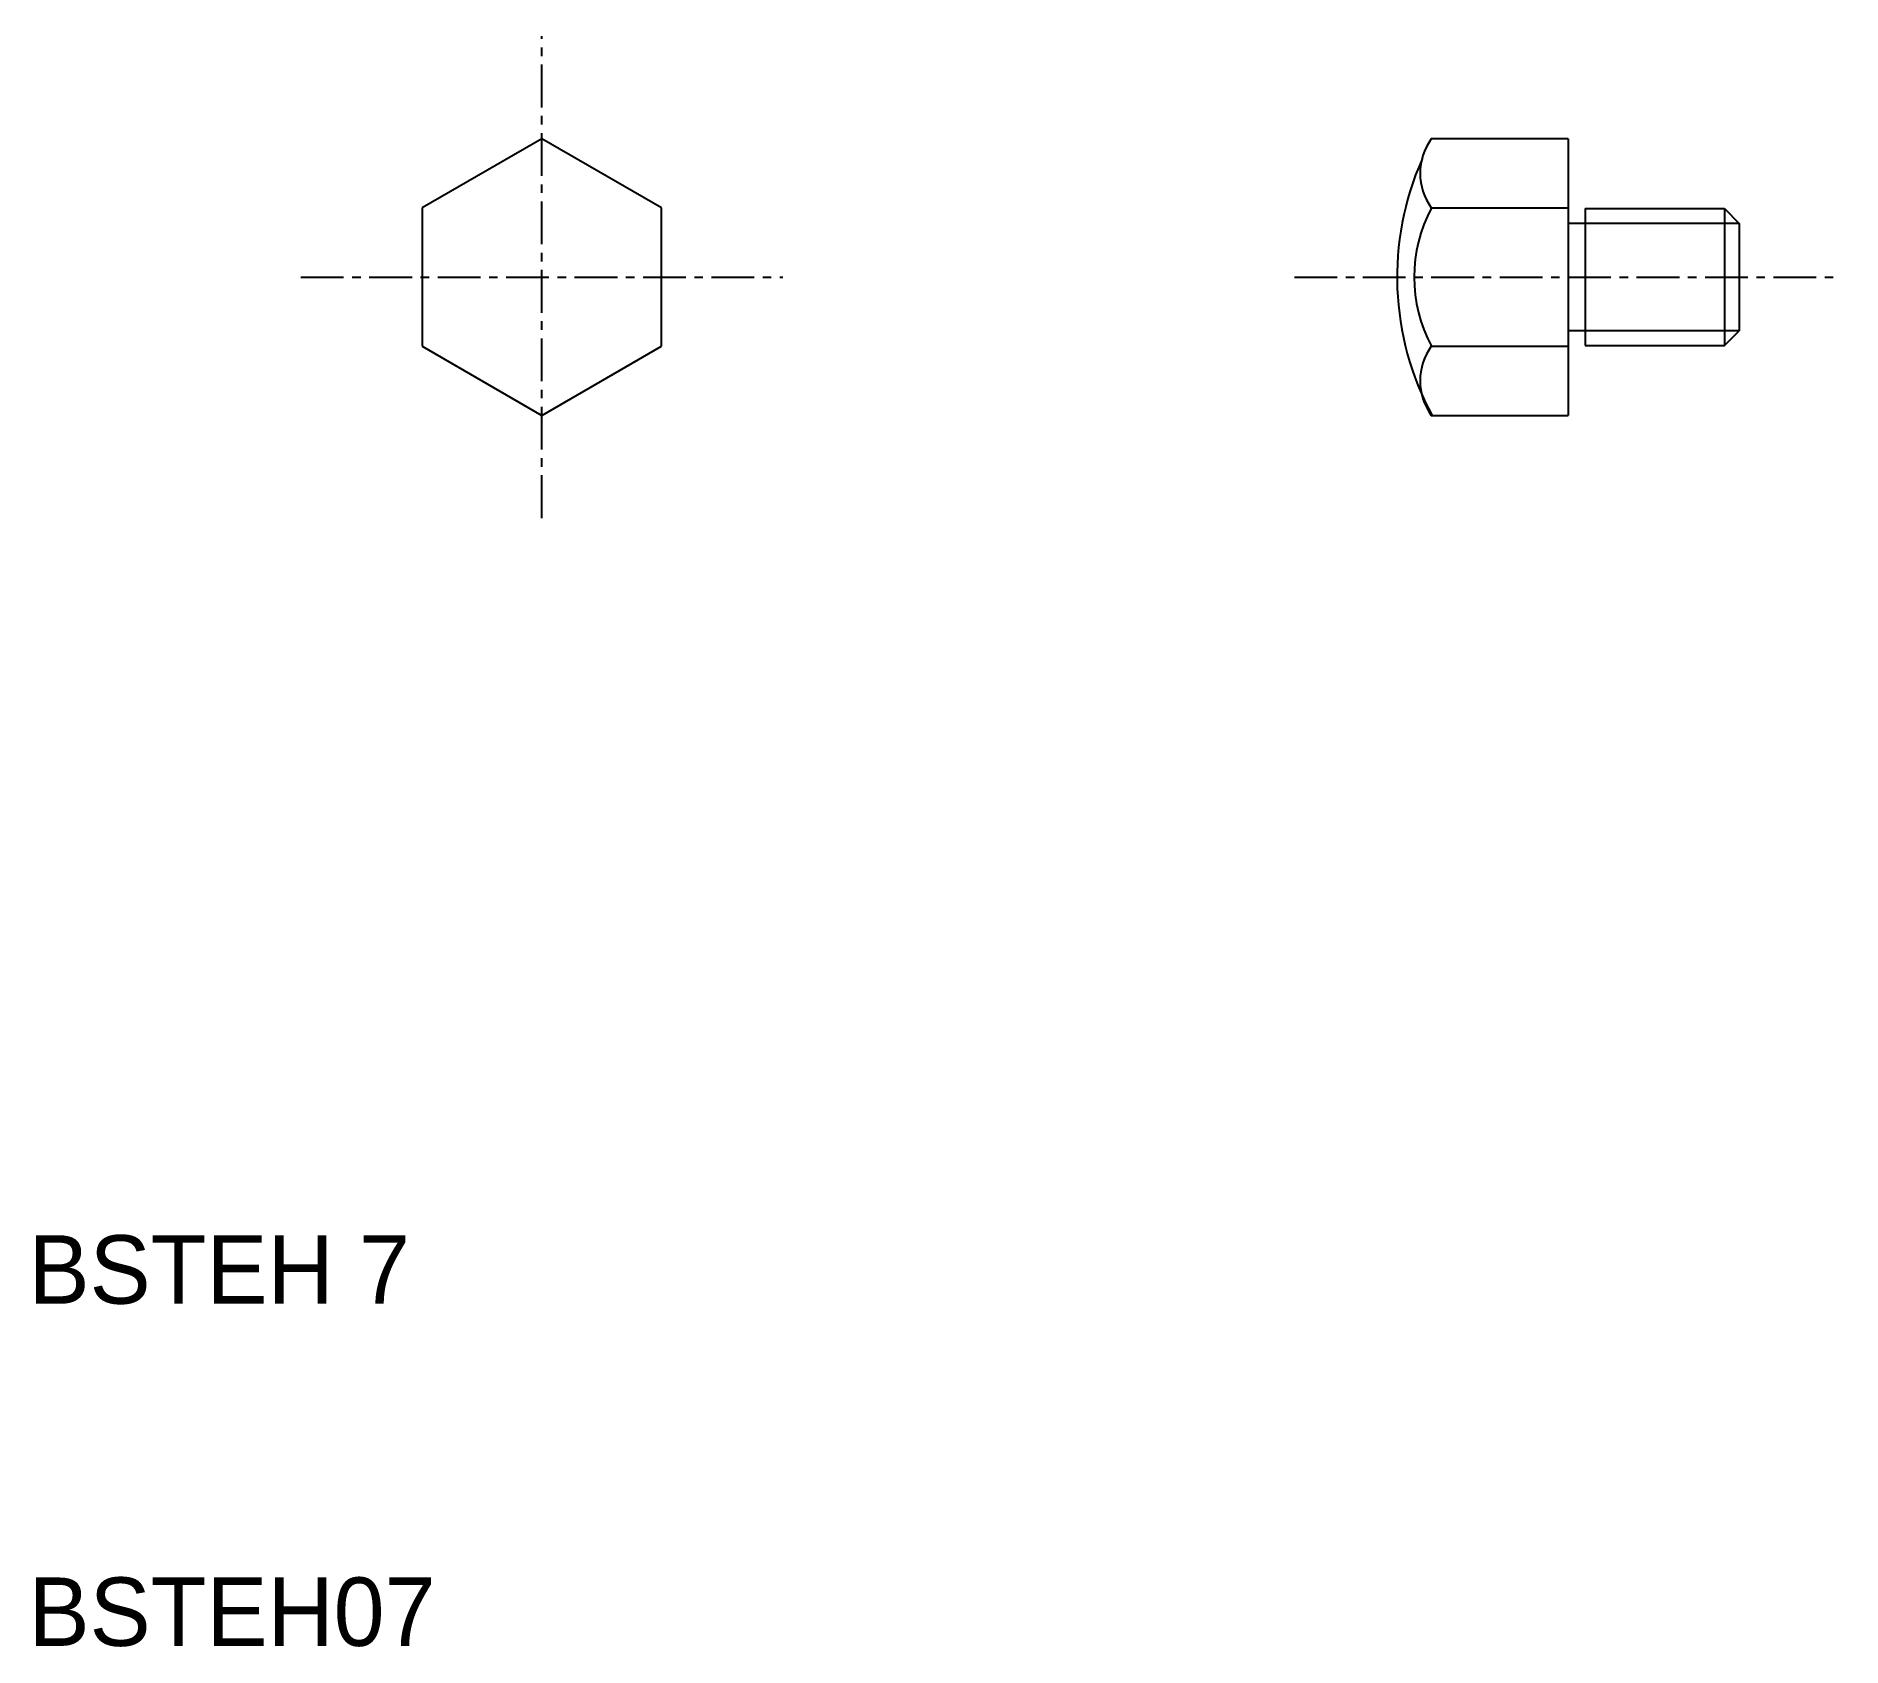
# Model space of a CAD drawing. Extents: x -312.8 to -260, y -866.6 to -819.6.
import ezdxf

# ---------------------------------------------------------------- set-up
doc = ezdxf.new("R2010")
doc.units = 0
doc.linetypes.add('CENTER', pattern=[2, 1.25, -0.25, 0.25, -0.25])
doc.layers.get('0').update_dxf_attribs({"linetype": 'CONTINUOUS'})
doc.layers.add('CENTER', color=1, linetype='CENTER')

msp = doc.modelspace()

# ---------------------------------------------------------------- linework, layer by layer
at = {"color": 7, "linetype": 'CONTINUOUS'}
for p, q in [((-297.98, -822.567), (-301.48, -824.587)), ((-294.48, -824.587), (-297.98, -822.567)), ((-267.98, -822.567), (-271.98, -822.567)), ((-267.98, -822.567), (-267.98, -825.038)), ((-301.48, -824.587), (-301.48, -828.629)), ((-294.48, -828.629), (-294.48, -824.587)), ((-271.98, -824.587), (-267.98, -824.587)), ((-267.48, -824.608), (-267.48, -825.038)), ((-267.48, -824.608), (-263.409, -824.608)), ((-263.409, -824.608), (-262.98, -825.038)), ((-263.409, -824.608), (-263.409, -828.608)), ((-267.48, -825.038), (-267.98, -825.038)), ((-267.98, -825.038), (-267.98, -828.179)), ((-267.48, -825.038), (-267.48, -828.179)), ((-262.98, -825.038), (-262.98, -828.179)), ((-301.48, -828.629), (-297.98, -830.65)), ((-297.98, -830.65), (-294.48, -828.629)), ((-271.98, -828.629), (-267.98, -828.629)), ((-267.98, -828.179), (-267.98, -830.65)), ((-267.48, -828.179), (-267.98, -828.179)), ((-267.48, -828.179), (-267.48, -828.608)), ((-267.48, -828.608), (-263.409, -828.608)), ((-263.409, -828.608), (-262.98, -828.179)), ((-271.98, -830.65), (-267.98, -830.65))]:
    msp.add_line(p, q, dxfattribs=at)
at = {"color": 3, "linetype": 'CONTINUOUS'}
for p, q in [((-262.98, -825.038), (-267.48, -825.038)), ((-262.98, -828.179), (-267.48, -828.179))]:
    msp.add_line(p, q, dxfattribs=at)
at = {"color": 7, "linetype": 'CONTINUOUS'}
for centre, radius, start, end in [((-270.584, -823.577), 1.723, 144.1029, 215.8971), ((-264.48, -826.608), 8.5, 156.1099, 208.3896), ((-268.146, -826.608), 4.333, 152.2042, 207.7958), ((-270.584, -829.639), 1.723, 144.1029, 215.8971)]:
    msp.add_arc(centre, radius, start, end, dxfattribs=at)
at = {"layer": 'CENTER', "color": 1, "linetype": 'CENTER'}
for p, q in [((-297.98, -833.65), (-297.98, -819.567)), ((-305.021, -826.608), (-290.938, -826.608)), ((-275.98, -826.608), (-259.98, -826.608))]:
    msp.add_line(p, q, dxfattribs=at)

# ---------------------------------------------------------------- texts
at = {"color": 7, "linetype": 'CONTINUOUS'}
for s, p in [('BSTEH 7', (-312.98, -856.608)), ('BSTEH07', (-312.98, -866.608))]:
    msp.add_text(s, height=2, dxfattribs=at).set_placement(p)

doc.saveas('drawing.dxf')
